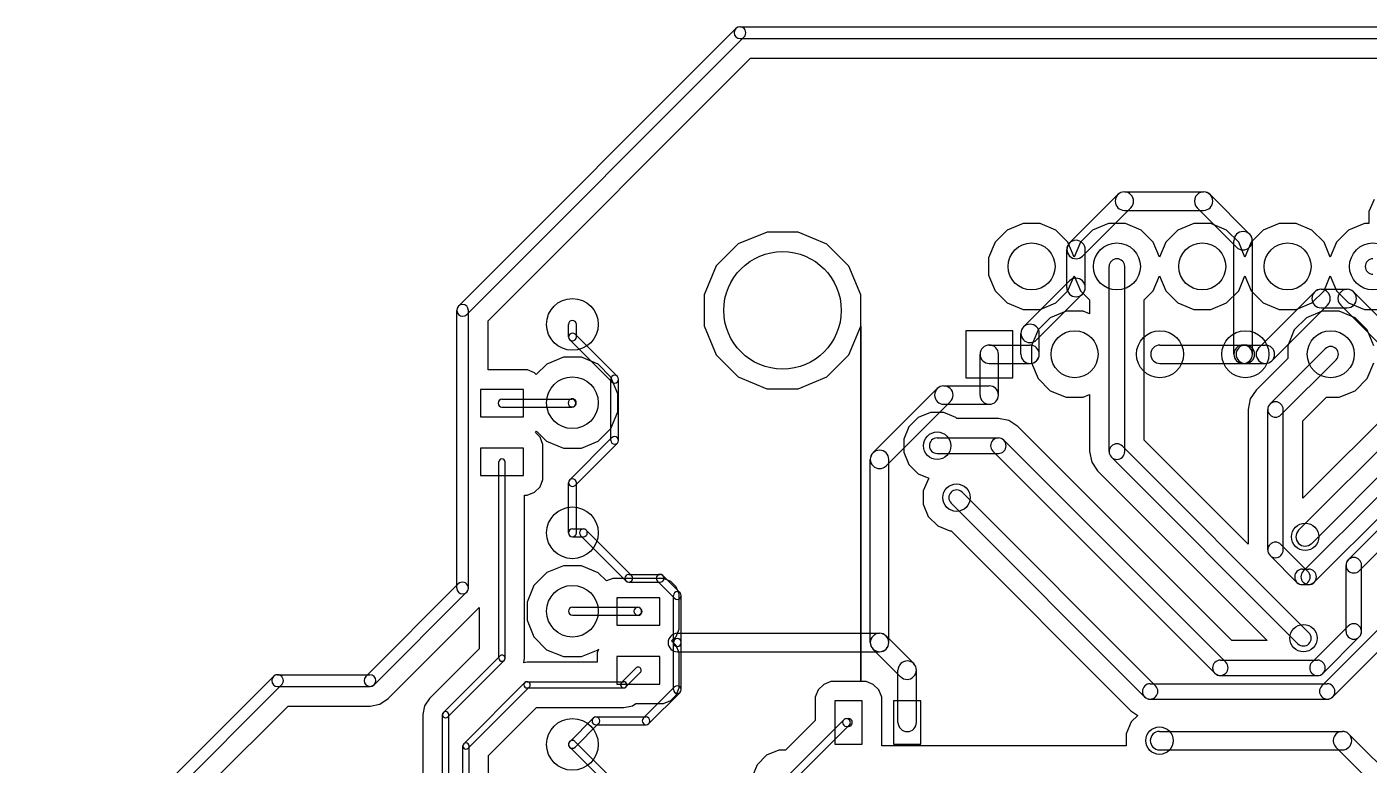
# Model space of a CAD drawing. Extents: x 34571 to 78815, y 19603 to 63847.
# Drawn here: x 34593 to 51734, y 54426 to 63847 of the extents above; entities that cross this region are included whole.
import ezdxf

# ---------------------------------------------------------------- set-up
doc = ezdxf.new("R2010")
doc.units = 0
doc.layers.add('BLACK', color=1, linetype='CONTINUOUS')

msp = doc.modelspace()

# ---------------------------------------------------------------- linework, layer by layer
at = {"layer": 'BLACK'}
for p, q in [((40104, 60283), (43646, 63825)), ((43700, 63847), (69684, 63847)), ((40210, 60177), (43752, 63719)), ((43700, 63697), (69684, 63697)), ((40482, 60095), (43834, 63447)), ((40482, 60095), (43834, 63447)), ((43834, 63447), (69550, 63447)), ((43834, 63447), (69550, 63447)), ((48609, 61741), (49619, 61741)), ((48525, 61706), (47908, 61089)), ((48692, 61539), (48075, 60922)), ((50041, 61034), (49536, 61539)), ((50208, 61201), (49703, 61706)), ((51797, 61646), (51732, 61490)), ((51797, 61646), (51732, 61490)), ((48609, 61505), (49619, 61505)), ((51732, 61490), (51732, 61338)), ((51732, 61490), (51732, 61338)), ((44045, 61229), (43677, 61077)), ((44045, 61229), (43677, 61077)), ((44443, 61229), (44045, 61229)), ((44443, 61229), (44045, 61229)), ((44810, 61076), (44443, 61229)), ((44810, 61076), (44443, 61229)), ((47112, 61254), (46958, 61100)), ((47112, 61254), (46958, 61100)), ((47314, 61338), (47112, 61254)), ((47314, 61338), (47112, 61254)), ((47532, 61338), (47314, 61338)), ((47532, 61338), (47314, 61338)), ((47734, 61254), (47532, 61338)), ((47734, 61254), (47532, 61338)), ((47888, 61100), (47734, 61254)), ((47888, 61100), (47734, 61254)), ((48202, 61254), (48048, 61100)), ((48202, 61254), (48048, 61100)), ((48404, 61338), (48202, 61254)), ((48404, 61338), (48202, 61254)), ((48622, 61338), (48404, 61338)), ((48622, 61338), (48404, 61338)), ((48824, 61254), (48622, 61338)), ((48824, 61254), (48622, 61338)), ((48978, 61100), (48824, 61254)), ((48978, 61100), (48824, 61254)), ((49292, 61254), (49138, 61100)), ((49292, 61254), (49138, 61100)), ((49494, 61338), (49292, 61254)), ((49494, 61338), (49292, 61254)), ((49712, 61338), (49494, 61338)), ((49712, 61338), (49494, 61338)), ((49914, 61254), (49712, 61338)), ((49914, 61254), (49712, 61338)), ((50068, 61100), (49914, 61254)), ((50068, 61100), (49914, 61254)), ((50382, 61254), (50228, 61100)), ((50382, 61254), (50228, 61100)), ((50584, 61338), (50382, 61254)), ((50584, 61338), (50382, 61254)), ((50802, 61338), (50584, 61338)), ((50802, 61338), (50584, 61338)), ((51004, 61254), (50802, 61338)), ((51004, 61254), (50802, 61338)), ((51158, 61100), (51004, 61254)), ((51158, 61100), (51004, 61254)), ((51472, 61254), (51318, 61100)), ((51472, 61254), (51318, 61100)), ((51674, 61338), (51472, 61254)), ((51674, 61338), (51472, 61254)), ((51732, 61338), (51674, 61338)), ((51732, 61338), (51674, 61338)), ((43677, 61077), (43396, 60796)), ((43677, 61077), (43396, 60796)), ((45091, 60795), (44810, 61076)), ((45091, 60795), (44810, 61076)), ((46958, 61100), (46874, 60898)), ((46958, 61100), (46874, 60898)), ((47968, 60908), (47888, 61100)), ((47968, 60908), (47888, 61100)), ((48048, 61100), (47968, 60908)), ((48048, 61100), (47968, 60908)), ((49058, 60908), (48978, 61100)), ((49058, 60908), (48978, 61100)), ((49138, 61100), (49058, 60908)), ((49138, 61100), (49058, 60908)), ((50007, 59669), (50007, 61117)), ((50148, 60908), (50068, 61100)), ((50148, 60908), (50068, 61100)), ((50228, 61100), (50148, 60908)), ((50228, 61100), (50148, 60908)), ((50243, 59669), (50243, 61117)), ((51238, 60908), (51158, 61100)), ((51238, 60908), (51158, 61100)), ((51318, 61100), (51238, 60908)), ((51318, 61100), (51238, 60908)), ((46874, 60898), (46874, 60680)), ((46874, 60898), (46874, 60680)), ((47873, 60521), (47873, 61005)), ((48109, 60521), (48109, 61005)), ((43396, 60796), (43243, 60429)), ((43396, 60796), (43243, 60429)), ((45243, 60427), (45091, 60795)), ((45243, 60427), (45091, 60795)), ((46874, 60680), (46958, 60478)), ((46874, 60680), (46958, 60478)), ((48414, 58427), (48414, 60789)), ((48612, 58427), (48612, 60789)), ((47907, 60605), (47320, 60018)), ((47888, 60478), (47968, 60671)), ((47888, 60478), (47968, 60671)), ((47968, 60671), (48048, 60478)), ((47968, 60671), (48048, 60478)), ((48978, 60478), (49058, 60671)), ((48978, 60478), (49058, 60671)), ((49058, 60671), (49138, 60478)), ((49058, 60671), (49138, 60478)), ((50068, 60478), (50148, 60671)), ((50068, 60478), (50148, 60671)), ((50148, 60671), (50228, 60478)), ((50148, 60671), (50228, 60478)), ((51158, 60478), (51238, 60671)), ((51158, 60478), (51238, 60671)), ((51238, 60671), (51318, 60478)), ((51238, 60671), (51318, 60478)), ((43243, 60429), (43243, 60031)), ((43243, 60429), (43243, 60031)), ((45243, 60029), (45243, 60427)), ((45243, 60029), (45243, 60427)), ((46958, 60478), (47112, 60324)), ((46958, 60478), (47112, 60324)), ((48074, 60438), (47487, 59851)), ((47734, 60324), (47888, 60478)), ((47734, 60324), (47888, 60478)), ((48048, 60478), (48164, 60362)), ((48048, 60478), (48164, 60362)), ((48164, 60362), (48164, 60184)), ((48164, 60362), (48164, 60184)), ((48862, 60362), (48978, 60478)), ((48862, 60362), (48978, 60478)), ((48862, 58572), (48862, 60362)), ((48862, 58572), (48862, 60362)), ((49138, 60478), (49292, 60324)), ((49138, 60478), (49292, 60324)), ((49914, 60324), (50068, 60478)), ((49914, 60324), (50068, 60478)), ((50228, 60478), (50382, 60324)), ((50228, 60478), (50382, 60324)), ((51036, 60463), (50326, 59753)), ((51004, 60324), (51158, 60478)), ((51004, 60324), (51158, 60478)), ((51120, 60498), (51454, 60498)), ((51318, 60478), (51472, 60324)), ((51318, 60478), (51472, 60324)), ((52247, 59753), (51537, 60463)), ((40082, 56685), (40082, 60229)), ((40232, 56685), (40232, 60229)), ((47112, 60324), (47314, 60240)), ((47112, 60324), (47314, 60240)), ((47314, 60240), (47532, 60240)), ((47314, 60240), (47532, 60240)), ((47532, 60240), (47734, 60324)), ((47532, 60240), (47734, 60324)), ((47864, 60218), (47662, 60134)), ((47864, 60218), (47662, 60134)), ((48082, 60218), (47864, 60218)), ((48082, 60218), (47864, 60218)), ((48164, 60184), (48082, 60218)), ((48164, 60184), (48082, 60218)), ((49292, 60324), (49494, 60240)), ((49292, 60324), (49494, 60240)), ((49494, 60240), (49712, 60240)), ((49494, 60240), (49712, 60240)), ((49712, 60240), (49914, 60324)), ((49712, 60240), (49914, 60324)), ((50382, 60324), (50584, 60240)), ((50382, 60324), (50584, 60240)), ((51202, 60297), (50492, 59587)), ((50584, 60240), (50802, 60240)), ((50584, 60240), (50802, 60240)), ((50802, 60240), (51004, 60324)), ((50802, 60240), (51004, 60324)), ((51134, 60218), (50932, 60134)), ((51134, 60218), (50932, 60134)), ((51120, 60262), (51454, 60262)), ((51352, 60218), (51134, 60218)), ((51352, 60218), (51134, 60218)), ((51554, 60134), (51352, 60218)), ((51554, 60134), (51352, 60218)), ((52081, 59587), (51371, 60297)), ((51472, 60324), (51674, 60240)), ((51472, 60324), (51674, 60240)), ((51674, 60240), (51892, 60240)), ((51674, 60240), (51892, 60240)), ((40482, 59469), (40482, 60095)), ((40482, 59469), (40482, 60095)), ((41510, 59890), (41510, 60050)), ((41610, 59890), (41610, 60050)), ((43243, 60031), (43395, 59663)), ((43243, 60031), (43395, 59663)), ((45090, 59662), (45243, 60029)), ((45090, 59662), (45243, 60029)), ((45243, 55494), (45243, 60029)), ((45243, 60029), (45243, 55494)), ((45243, 55494), (45243, 60029)), ((45243, 60029), (45243, 55494)), ((47662, 60134), (47508, 59980)), ((47662, 60134), (47508, 59980)), ((50932, 60134), (50778, 59980)), ((50932, 60134), (50778, 59980)), ((51708, 59980), (51554, 60134)), ((51708, 59980), (51554, 60134)), ((41525, 59854), (42064, 59315)), ((41596, 59925), (42135, 59386)), ((47183, 59969), (46583, 59969)), ((46583, 59969), (46583, 59369)), ((47183, 59369), (47183, 59969)), ((47286, 59670), (47286, 59934)), ((47508, 59980), (47424, 59778)), ((47508, 59980), (47424, 59778)), ((47522, 59670), (47522, 59934)), ((50778, 59980), (50694, 59778)), ((50778, 59980), (50694, 59778)), ((51792, 59778), (51708, 59980)), ((51792, 59778), (51708, 59980)), ((43395, 59663), (43676, 59382)), ((43395, 59663), (43676, 59382)), ((44809, 59381), (45090, 59662)), ((44809, 59381), (45090, 59662)), ((46765, 59149), (46765, 59669)), ((46883, 59787), (47403, 59787)), ((47001, 59149), (47001, 59669)), ((47424, 59778), (47424, 59560)), ((47424, 59778), (47424, 59560)), ((49063, 59787), (50125, 59787)), ((50125, 59787), (50153, 59787)), ((50153, 59787), (50409, 59787)), ((51172, 59739), (50468, 59035)), ((50694, 59778), (50694, 59614)), ((50694, 59778), (50694, 59614)), ((41232, 59542), (41098, 59409)), ((41232, 59542), (41098, 59409)), ((41445, 59630), (41232, 59542)), ((41445, 59630), (41232, 59542)), ((41676, 59630), (41445, 59630)), ((41676, 59630), (41445, 59630)), ((41889, 59541), (41676, 59630)), ((41889, 59541), (41676, 59630)), ((42052, 59378), (41889, 59541)), ((42052, 59378), (41889, 59541)), ((46883, 59551), (47403, 59551)), ((47424, 59560), (47508, 59358)), ((47424, 59560), (47508, 59358)), ((49063, 59551), (50125, 59551)), ((50125, 59551), (50153, 59551)), ((50153, 59551), (50409, 59551)), ((50694, 59614), (50291, 59211)), ((50694, 59614), (50291, 59211)), ((51312, 59599), (50608, 58895)), ((51708, 59358), (51792, 59560)), ((51708, 59358), (51792, 59560)), ((40886, 59469), (40482, 59469)), ((40886, 59469), (40482, 59469)), ((40985, 59469), (40886, 59469)), ((40985, 59469), (40886, 59469)), ((41076, 59431), (40985, 59469)), ((41076, 59431), (40985, 59469)), ((41098, 59409), (41076, 59431)), ((41098, 59409), (41076, 59431)), ((42050, 58570), (42050, 59350)), ((42140, 59165), (42052, 59378)), ((42140, 59165), (42052, 59378)), ((42150, 58570), (42150, 59350)), ((43676, 59382), (44043, 59229)), ((43676, 59382), (44043, 59229)), ((44441, 59229), (44809, 59381)), ((44441, 59229), (44809, 59381)), ((46583, 59369), (47183, 59369)), ((47508, 59358), (47662, 59204)), ((47508, 59358), (47662, 59204)), ((51554, 59204), (51708, 59358)), ((51554, 59204), (51708, 59358)), ((40935, 59220), (40385, 59220)), ((40385, 59220), (40385, 58870)), ((40935, 58870), (40935, 59220)), ((42140, 58934), (42140, 59165)), ((42140, 58934), (42140, 59165)), ((44043, 59229), (44441, 59229)), ((44043, 59229), (44441, 59229)), ((46219, 59232), (45398, 58411)), ((46303, 59266), (46883, 59266)), ((47662, 59204), (47864, 59120)), ((47662, 59204), (47864, 59120)), ((48082, 59120), (48164, 59155)), ((48082, 59120), (48164, 59155)), ((48164, 59155), (48164, 58427)), ((48164, 59155), (48164, 58427)), ((50291, 59211), (50216, 59098)), ((50291, 59211), (50216, 59098)), ((51352, 59120), (51554, 59204)), ((51352, 59120), (51554, 59204)), ((40660, 59095), (41554, 59095)), ((40660, 58995), (41554, 58995)), ((41520, 59081), (41524, 59085)), ((41590, 59011), (41594, 59015)), ((46386, 59065), (45565, 58244)), ((46303, 59030), (46883, 59030)), ((47864, 59120), (48082, 59120)), ((47864, 59120), (48082, 59120)), ((50216, 59098), (50189, 58964)), ((50216, 59098), (50189, 58964)), ((52177, 59121), (50887, 57831)), ((52177, 59121), (50887, 57831)), ((50887, 58819), (51188, 59120)), ((50887, 58819), (51188, 59120)), ((51188, 59120), (51352, 59120)), ((51188, 59120), (51352, 59120)), ((40385, 58870), (40935, 58870)), ((42051, 58721), (42140, 58934)), ((42051, 58721), (42140, 58934)), ((45977, 58863), (45857, 58743)), ((45977, 58863), (45857, 58743)), ((46133, 58927), (45977, 58863)), ((46133, 58927), (45977, 58863)), ((46302, 58927), (46133, 58927)), ((46302, 58927), (46133, 58927)), ((46458, 58862), (46302, 58927)), ((46458, 58862), (46302, 58927)), ((46469, 58851), (46458, 58862)), ((46469, 58851), (46458, 58862)), ((46999, 58851), (46469, 58851)), ((46999, 58851), (46469, 58851)), ((47133, 58824), (46999, 58851)), ((47133, 58824), (46999, 58851)), ((47246, 58749), (47133, 58824)), ((47246, 58749), (47133, 58824)), ((50189, 58964), (50189, 57245)), ((50189, 58964), (50189, 57245)), ((50439, 57172), (50439, 58964)), ((50637, 57172), (50637, 58964)), ((52354, 58944), (50833, 57423)), ((50887, 57831), (50887, 58819)), ((50887, 57831), (50887, 58819)), ((41087, 58670), (41103, 58687)), ((41087, 58670), (41103, 58687)), ((41146, 58611), (41087, 58670)), ((41146, 58611), (41087, 58670)), ((41103, 58687), (41231, 58559)), ((41103, 58687), (41231, 58559)), ((41888, 58558), (42051, 58721)), ((41888, 58558), (42051, 58721)), ((45857, 58743), (45792, 58587)), ((45857, 58743), (45792, 58587)), ((49979, 56016), (47246, 58749)), ((49979, 56016), (47246, 58749)), ((52521, 58777), (51000, 57256)), ((40935, 58470), (40385, 58470)), ((40385, 58470), (40385, 58120)), ((40935, 58120), (40935, 58470)), ((41184, 58519), (41146, 58611)), ((41184, 58519), (41146, 58611)), ((41184, 58169), (41184, 58519)), ((41184, 58169), (41184, 58519)), ((41231, 58559), (41444, 58470)), ((41231, 58559), (41444, 58470)), ((41444, 58470), (41675, 58470)), ((41444, 58470), (41675, 58470)), ((42064, 58605), (41525, 58066)), ((42135, 58534), (41596, 57995)), ((41675, 58470), (41888, 58558)), ((41675, 58470), (41888, 58558)), ((45792, 58587), (45792, 58418)), ((45792, 58587), (45792, 58418)), ((46217, 58601), (46999, 58601)), ((47069, 58572), (49903, 55738)), ((48583, 58497), (50965, 56115)), ((50189, 57245), (48862, 58572)), ((50189, 57245), (48862, 58572)), ((40620, 55791), (40620, 58295)), ((40700, 55791), (40700, 58295)), ((45364, 55991), (45364, 58327)), ((45600, 55991), (45600, 58327)), ((45792, 58418), (45856, 58262)), ((45792, 58418), (45856, 58262)), ((46217, 58403), (46999, 58403)), ((46929, 58432), (49763, 55598)), ((48164, 58427), (48191, 58293)), ((48164, 58427), (48191, 58293)), ((48191, 58293), (48266, 58180)), ((48191, 58293), (48266, 58180)), ((48443, 58357), (50825, 55975)), ((40385, 58120), (40935, 58120)), ((41184, 58070), (41184, 58169)), ((41184, 58070), (41184, 58169)), ((45856, 58262), (45976, 58142)), ((45856, 58262), (45976, 58142)), ((45976, 58142), (46110, 58086)), ((45976, 58142), (46110, 58086)), ((48266, 58180), (50430, 56016)), ((48266, 58180), (50430, 56016)), ((41076, 57909), (41146, 57979)), ((41076, 57909), (41146, 57979)), ((41146, 57979), (41184, 58070)), ((41146, 57979), (41184, 58070)), ((41510, 57390), (41510, 58030)), ((41610, 57390), (41610, 58030)), ((46105, 58080), (46040, 57924)), ((46105, 58080), (46040, 57924)), ((46110, 58086), (46105, 58080)), ((46110, 58086), (46105, 58080)), ((40950, 55790), (40950, 57871)), ((40950, 57871), (40984, 57871)), ((40950, 55790), (40950, 57871)), ((40950, 57871), (40984, 57871)), ((40984, 57871), (41076, 57909)), ((40984, 57871), (41076, 57909)), ((46040, 57924), (46040, 57755)), ((46040, 57924), (46040, 57755)), ((46395, 57769), (48867, 55297)), ((46535, 57909), (49007, 55437)), ((50892, 56899), (51856, 57863)), ((46040, 57755), (46104, 57599)), ((46040, 57755), (46104, 57599)), ((46104, 57599), (46224, 57479)), ((46104, 57599), (46224, 57479)), ((51032, 56759), (51996, 57723)), ((41560, 57440), (41700, 57440)), ((41735, 57425), (42315, 56845)), ((46224, 57479), (46380, 57414)), ((46224, 57479), (46380, 57414)), ((51468, 57047), (51982, 57561)), ((41560, 57340), (41700, 57340)), ((41665, 57355), (42245, 56775)), ((46380, 57414), (46396, 57414)), ((46380, 57414), (46396, 57414)), ((46396, 57414), (48691, 55119)), ((46396, 57414), (48691, 55119)), ((51608, 56907), (52122, 57421)), ((50468, 57102), (50812, 56758)), ((50608, 57242), (50952, 56898)), ((41445, 56970), (41232, 56882)), ((41445, 56970), (41232, 56882)), ((41676, 56970), (41445, 56970)), ((41676, 56970), (41445, 56970)), ((41889, 56881), (41676, 56970)), ((41889, 56881), (41676, 56970)), ((50882, 56927), (50962, 56927)), ((51439, 56131), (51439, 56977)), ((51637, 56131), (51637, 56977)), ((38923, 55558), (40103, 56738)), ((41232, 56882), (41069, 56719)), ((41232, 56882), (41069, 56719)), ((41994, 56776), (41889, 56881)), ((41994, 56776), (41889, 56881)), ((42076, 56809), (41994, 56776)), ((42076, 56809), (41994, 56776)), ((42626, 56809), (42076, 56809)), ((42626, 56809), (42076, 56809)), ((42280, 56860), (42680, 56860)), ((42280, 56760), (42680, 56760)), ((42725, 56809), (42626, 56809)), ((42725, 56809), (42626, 56809)), ((42645, 56774), (42864, 56555)), ((42716, 56845), (42935, 56626)), ((42816, 56771), (42725, 56809)), ((42816, 56771), (42725, 56809)), ((42886, 56701), (42816, 56771)), ((42886, 56701), (42816, 56771)), ((39029, 55452), (40209, 56632)), ((41069, 56719), (40980, 56506)), ((41069, 56719), (40980, 56506)), ((42850, 55990), (42850, 56590)), ((42924, 56609), (42886, 56701)), ((42924, 56609), (42886, 56701)), ((42924, 56259), (42924, 56609)), ((42924, 56259), (42924, 56609)), ((42950, 55990), (42950, 56590)), ((50882, 56729), (50962, 56729)), ((39206, 55274), (40370, 56438)), ((39206, 55274), (40370, 56438)), ((40370, 56438), (40370, 55910)), ((40370, 56438), (40370, 55910)), ((40980, 56506), (40980, 56275)), ((40980, 56506), (40980, 56275)), ((41560, 56440), (42394, 56440)), ((42675, 56560), (42125, 56560)), ((42125, 56560), (42125, 56210)), ((42430, 56425), (42434, 56421)), ((42675, 56210), (42675, 56560)), ((40980, 56275), (41068, 56062)), ((40980, 56275), (41068, 56062)), ((41560, 56340), (42394, 56340)), ((42360, 56355), (42364, 56351)), ((42924, 56160), (42924, 56259)), ((42924, 56160), (42924, 56259)), ((41068, 56062), (41231, 55899)), ((41068, 56062), (41231, 55899)), ((42125, 56210), (42675, 56210)), ((42827, 56010), (42886, 56069)), ((42827, 56010), (42886, 56069)), ((42886, 56069), (42924, 56160)), ((42886, 56069), (42924, 56160)), ((42900, 56108), (45482, 56108)), ((45565, 56074), (45918, 55721)), ((51004, 55737), (51468, 56201)), ((51129, 55437), (51875, 56183)), ((51144, 55597), (51608, 56061)), ((40370, 55910), (39735, 55275)), ((40370, 55910), (39735, 55275)), ((41231, 55899), (41444, 55810)), ((41231, 55899), (41444, 55810)), ((41675, 55810), (41888, 55898)), ((41675, 55810), (41888, 55898)), ((41894, 55905), (41876, 55860)), ((41894, 55905), (41876, 55860)), ((41888, 55898), (41894, 55905)), ((41888, 55898), (41894, 55905)), ((42886, 55951), (42827, 56010)), ((42886, 55951), (42827, 56010)), ((42850, 55390), (42850, 55990)), ((42924, 55859), (42886, 55951)), ((42924, 55859), (42886, 55951)), ((42950, 55390), (42950, 55990)), ((45398, 55907), (45751, 55554)), ((50430, 56016), (49979, 56016)), ((50430, 56016), (49979, 56016)), ((51269, 55297), (52015, 56043)), ((39912, 55098), (40632, 55818)), ((39968, 55042), (40688, 55762)), ((40938, 55732), (40950, 55790)), ((40938, 55732), (40950, 55790)), ((40980, 55740), (40938, 55732)), ((40980, 55740), (40938, 55732)), ((41876, 55740), (40980, 55740)), ((41876, 55740), (40980, 55740)), ((41444, 55810), (41675, 55810)), ((41444, 55810), (41675, 55810)), ((41876, 55860), (41876, 55761)), ((41876, 55860), (41876, 55761)), ((41876, 55761), (41876, 55740)), ((41876, 55761), (41876, 55740)), ((42675, 55810), (42125, 55810)), ((42125, 55810), (42125, 55460)), ((42675, 55460), (42675, 55810)), ((42900, 55872), (45482, 55872)), ((42924, 55509), (42924, 55859)), ((42924, 55509), (42924, 55859)), ((49834, 55766), (51074, 55766)), ((34593, 52409), (37741, 55557)), ((37795, 55579), (38975, 55579)), ((42187, 55479), (42371, 55663)), ((42243, 55423), (42427, 55607)), ((45717, 54971), (45717, 55637)), ((45953, 54971), (45953, 55637)), ((49834, 55568), (51074, 55568)), ((34699, 52303), (37847, 55451)), ((37795, 55429), (38975, 55429)), ((40172, 54699), (40951, 55478)), ((40229, 54642), (41008, 55421)), ((40980, 55490), (42214, 55490)), ((40980, 55410), (42214, 55410)), ((42125, 55460), (42675, 55460)), ((42864, 55425), (42465, 55026)), ((42886, 55319), (42924, 55410)), ((42886, 55319), (42924, 55410)), ((42924, 55410), (42924, 55509)), ((42924, 55410), (42924, 55509)), ((44699, 55386), (44661, 55295)), ((44699, 55386), (44661, 55295)), ((44769, 55456), (44699, 55386)), ((44769, 55456), (44699, 55386)), ((44861, 55494), (44769, 55456)), ((44861, 55494), (44769, 55456)), ((45211, 55494), (44861, 55494)), ((45211, 55494), (44861, 55494)), ((45243, 55494), (45211, 55494)), ((45243, 55494), (45211, 55494)), ((45310, 55494), (45243, 55494)), ((45310, 55494), (45243, 55494)), ((45401, 55456), (45310, 55494)), ((45401, 55456), (45310, 55494)), ((45471, 55386), (45401, 55456)), ((45471, 55386), (45401, 55456)), ((45509, 55294), (45471, 55386)), ((45509, 55294), (45471, 55386)), ((48938, 55465), (51198, 55465)), ((38976, 55179), (39100, 55204)), ((38976, 55179), (39100, 55204)), ((39100, 55204), (39206, 55274)), ((39100, 55204), (39206, 55274)), ((39735, 55275), (39672, 55181)), ((39735, 55275), (39672, 55181)), ((42326, 55182), (42369, 55211)), ((42326, 55182), (42369, 55211)), ((42369, 55211), (42724, 55211)), ((42369, 55211), (42724, 55211)), ((42935, 55354), (42536, 54955)), ((42724, 55211), (42816, 55249)), ((42724, 55211), (42816, 55249)), ((42816, 55249), (42886, 55319)), ((42816, 55249), (42886, 55319)), ((44661, 55295), (44661, 55196)), ((44661, 55295), (44661, 55196)), ((44661, 55196), (44661, 54995)), ((44661, 55196), (44661, 54995)), ((44910, 55245), (44910, 54695)), ((45260, 55245), (44910, 55245)), ((45260, 54695), (45260, 55245)), ((45509, 54744), (45509, 55294)), ((45509, 54744), (45509, 55294)), ((45660, 55245), (45660, 54695)), ((46010, 55245), (45660, 55245)), ((46010, 54695), (46010, 55245)), ((48938, 55267), (51198, 55267)), ((36944, 54194), (37930, 55179)), ((36944, 54194), (37930, 55179)), ((37930, 55179), (38976, 55179)), ((37930, 55179), (38976, 55179)), ((39672, 55181), (39650, 55070)), ((39672, 55181), (39650, 55070)), ((39650, 55070), (39650, 51650)), ((39650, 55070), (39650, 51650)), ((39900, 51650), (39900, 55070)), ((39980, 51650), (39980, 55070)), ((40490, 54550), (41100, 55160)), ((40490, 54550), (41100, 55160)), ((41100, 55160), (42215, 55160)), ((41100, 55160), (42215, 55160)), ((41825, 55025), (41525, 54725)), ((41860, 55040), (42500, 55040)), ((42215, 55160), (42326, 55182)), ((42215, 55160), (42326, 55182)), ((48691, 55119), (48778, 55061)), ((48691, 55119), (48778, 55061)), ((48778, 55061), (48697, 54979)), ((48778, 55061), (48697, 54979)), ((41895, 54955), (41595, 54655)), ((41860, 54940), (42500, 54940)), ((44245, 54226), (45024, 55005)), ((44661, 54995), (44281, 54615)), ((44661, 54995), (44281, 54615)), ((44316, 54155), (45095, 54934)), ((45060, 55020), (45084, 55020)), ((45060, 54920), (45084, 54920)), ((48697, 54979), (48632, 54823)), ((48697, 54979), (48632, 54823)), ((49057, 54856), (51393, 54856)), ((42175, 54145), (41595, 54725)), ((44910, 54695), (45260, 54695)), ((45509, 54670), (45509, 54744)), ((45509, 54670), (45509, 54744)), ((45660, 54695), (46010, 54695)), ((48632, 54823), (48632, 54670)), ((48632, 54823), (48632, 54670)), ((52227, 54071), (51476, 54822)), ((40160, 51690), (40160, 54670)), ((40240, 51690), (40240, 54670)), ((40490, 54109), (40490, 54550)), ((40490, 54109), (40490, 54550)), ((42105, 54075), (41525, 54655)), ((44040, 54551), (43920, 54431)), ((44040, 54551), (43920, 54431)), ((44196, 54615), (44040, 54551)), ((44196, 54615), (44040, 54551)), ((44281, 54615), (44196, 54615)), ((44281, 54615), (44196, 54615)), ((48632, 54670), (45509, 54670)), ((48632, 54670), (45509, 54670)), ((49057, 54620), (51393, 54620)), ((52060, 53904), (51309, 54655)), ((43920, 54431), (43855, 54275)), ((43920, 54431), (43855, 54275))]:
    msp.add_line(p, q, dxfattribs=at)
for centre, radius in [((47423, 60789), 300), ((48513, 60789), 300), ((49603, 60789), 300), ((50693, 60789), 300), ((51783, 60789), 300), ((44243, 60229), 750), ((41560, 60050), 330), ((47973, 59669), 300), ((49063, 59669), 300), ((50153, 59669), 300), ((51243, 59669), 300), ((41560, 59050), 330), ((46217, 58502), 175), ((46465, 57839), 175), ((41560, 57390), 330), ((50916, 57339), 175), ((41560, 56390), 330), ((50895, 56045), 175), ((41560, 54690), 330), ((49057, 54738), 175)]:
    msp.add_circle(centre, radius, dxfattribs=at)
for centre, radius, start, end in [((43700, 63772), 75, 90, 270), ((43699, 63772), 75, 315, 495), ((48609, 61623), 118, 90, 270), ((48608, 61622), 118, -45, 135), ((49620, 61622), 118, 405, 585), ((49619, 61623), 118, 270, 450), ((50125, 61117), 118, 360, 540), ((50124, 61118), 118, 225, 405), ((47991, 61005), 118, 360, 540), ((47992, 61006), 118, 135, 315), ((48513, 60789), 99, 360, 540), ((51783, 60789), 99, 90, 270), ((47991, 60521), 118, 180, 360), ((47990, 60521), 118, -45, 135), ((51120, 60380), 118, 90, 270), ((51119, 60380), 118, -45, 135), ((51454, 60380), 118, 405, 585), ((51454, 60380), 118, 270, 450), ((40157, 60229), 75, 360, 540), ((40157, 60230), 75, 135, 315), ((41560, 60050), 50, 360, 540), ((47404, 59934), 118, 360, 540), ((47404, 59935), 118, 135, 315), ((41560, 59890), 50, 180, 360), ((41561, 59889), 50, 45, 225), ((46883, 59669), 118, 360, 540), ((46883, 59669), 118, 90, 270), ((47404, 59670), 118, 180, 360), ((47403, 59669), 118, 270, 450), ((49063, 59669), 118, 90, 270), ((50125, 59669), 118, 90, 270), ((50125, 59669), 118, 180, 360), ((50153, 59669), 118, 90, 270), ((50125, 59669), 118, 270, 450), ((50153, 59669), 118, 270, 450), ((50409, 59670), 118, 135, 315), ((50409, 59669), 118, 270, 450), ((51242, 59669), 99, -45, 135), ((42100, 59350), 50, 360, 540), ((42099, 59351), 50, 225, 405), ((46303, 59148), 118, 90, 270), ((46302, 59148), 118, -45, 135), ((46883, 59149), 118, 180, 360), ((46883, 59148), 118, 270, 450), ((40660, 59045), 50, 90, 270), ((41555, 59046), 50, 135, 315), ((41559, 59050), 50, 315, 495), ((41554, 59045), 50, 270, 450), ((50538, 58964), 99, 360, 540), ((50538, 58965), 99, 135, 315), ((42100, 58570), 50, 180, 360), ((42099, 58569), 50, -45, 135), ((46217, 58502), 99, 90, 270), ((46999, 58502), 99, 45, 225), ((46999, 58502), 99, 270, 450), ((48513, 58427), 99, 45, 225), ((40660, 58295), 40, 360, 540), ((45482, 58327), 118, 360, 540), ((45482, 58328), 118, 135, 315), ((48513, 58427), 99, 180, 360), ((41560, 58030), 50, 360, 540), ((41561, 58031), 50, 135, 315), ((46465, 57839), 99, 45, 225), ((41560, 57390), 50, 90, 270), ((41700, 57390), 50, 45, 225), ((41700, 57390), 50, 270, 450), ((50916, 57339), 118, 135, 315), ((41560, 57390), 50, 180, 360), ((50538, 57172), 99, 45, 225), ((50538, 57172), 99, 180, 360), ((50882, 56828), 99, 90, 270), ((50962, 56828), 99, 270, 450), ((51538, 56977), 99, 360, 540), ((51538, 56977), 99, 135, 315), ((40156, 56685), 75, 315, 495), ((42280, 56810), 50, 90, 270), ((42280, 56810), 50, 225, 405), ((42680, 56810), 50, 45, 225), ((42680, 56810), 50, 270, 450), ((50882, 56828), 99, 225, 405), ((50962, 56829), 99, 135, 315), ((40157, 56685), 75, 180, 360), ((42900, 56590), 50, 360, 540), ((42900, 56590), 50, 225, 405), ((41560, 56390), 50, 90, 270), ((42395, 56390), 50, 45, 225), ((42399, 56386), 50, 225, 405), ((42394, 56390), 50, 270, 450), ((51538, 56131), 99, 315, 495), ((42900, 55990), 118, 90, 270), ((45482, 55990), 118, 45, 225), ((45482, 55990), 118, 270, 450), ((50895, 56045), 99, 225, 405), ((51538, 56131), 99, 180, 360), ((42900, 55990), 50, 360, 540), ((42900, 55990), 50, 180, 360), ((45482, 55991), 118, 180, 360), ((40660, 55791), 40, 180, 360), ((40660, 55790), 40, 315, 495), ((45835, 55637), 118, 360, 540), ((45834, 55638), 118, 225, 405), ((49834, 55667), 99, 90, 270), ((49833, 55668), 99, 225, 405), ((51074, 55667), 99, 135, 315), ((51074, 55667), 99, 270, 450), ((37795, 55504), 75, 90, 270), ((37794, 55504), 75, 315, 495), ((38976, 55505), 75, 135, 315), ((38975, 55504), 75, 270, 450), ((42399, 55635), 40, 315, 495), ((40980, 55450), 40, 90, 270), ((40980, 55450), 40, 315, 495), ((42215, 55451), 40, 135, 315), ((42214, 55450), 40, 270, 450), ((42900, 55390), 50, 180, 360), ((42899, 55389), 50, -45, 135), ((48938, 55366), 99, 90, 270), ((48937, 55367), 99, 225, 405), ((51199, 55367), 99, 135, 315), ((51198, 55366), 99, 270, 450), ((39940, 55070), 40, 360, 540), ((39940, 55070), 40, 135, 315), ((41860, 54990), 50, 90, 270), ((41860, 54990), 50, -45, 135), ((42501, 54991), 50, 135, 315), ((42500, 54990), 50, 270, 450), ((45060, 54970), 50, 90, 270), ((45060, 54970), 50, 315, 495), ((45084, 54970), 50, 270, 450), ((45835, 54971), 118, 180, 360), ((49057, 54738), 118, 90, 270), ((51393, 54738), 118, 405, 585), ((51393, 54738), 118, 270, 450), ((40200, 54670), 40, 360, 540), ((40200, 54670), 40, 135, 315), ((41560, 54690), 50, 405, 585), ((41560, 54690), 50, 135, 315)]:
    msp.add_arc(centre, radius, start, end, dxfattribs=at)

doc.saveas('drawing.dxf')
